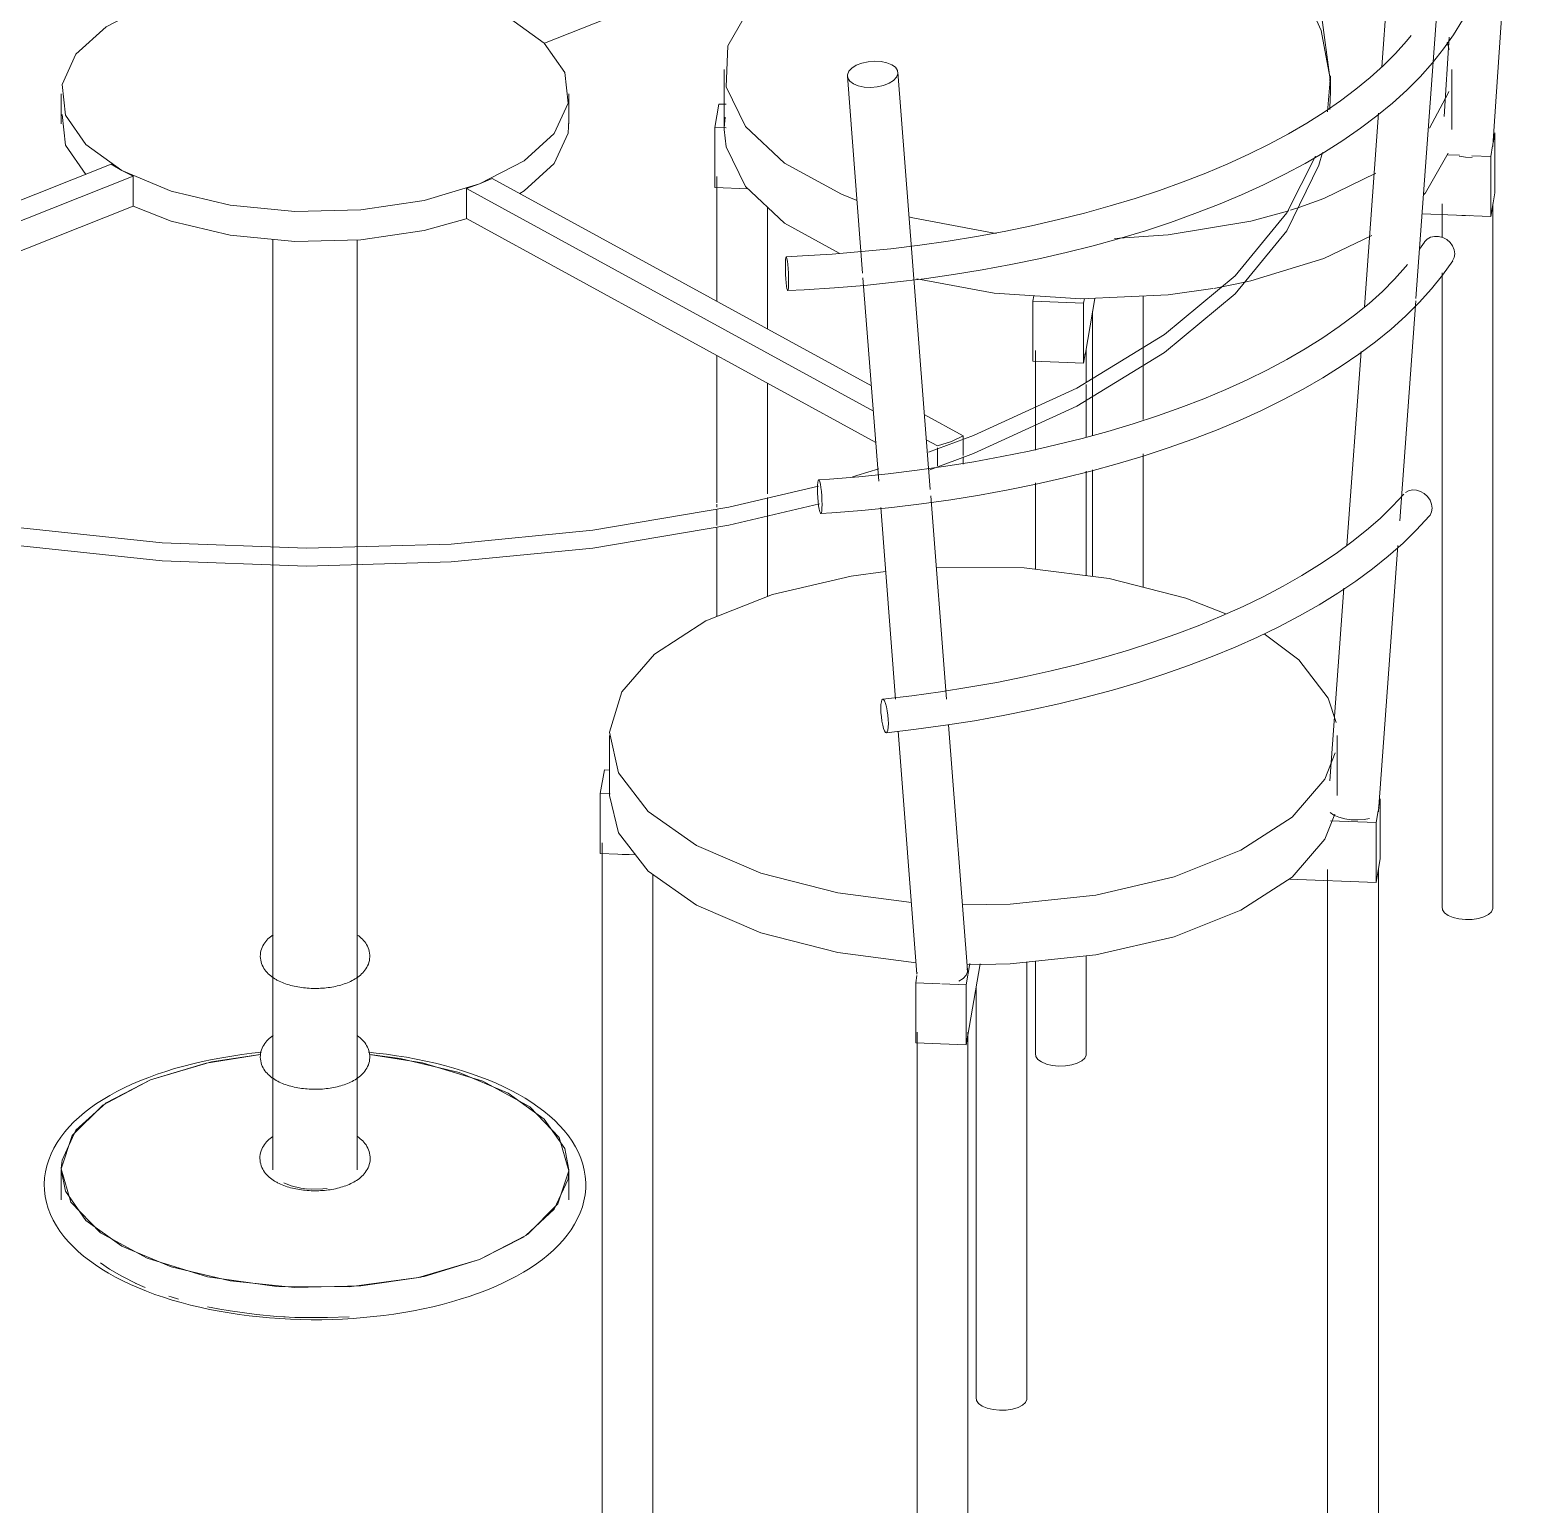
# Model space of a CAD drawing. Header units: millimetres. Extents: x -44545 to 51785, y -22696 to 32686.
# Drawn here: x -5696 to -4813, y 3033 to 3904 of the extents above; entities that cross this region are included whole.
import ezdxf

# ---------------------------------------------------------------- set-up
doc = ezdxf.new("R2010")
doc.units = ezdxf.units.MM
doc.layers.add('I-FURN-PNLS', color=30, linetype='Continuous', lineweight=9)

# ---------------------------------------------------------------- blocks, each defined once
blk = doc.blocks.new('Table Dining 4 Seater-Circular - 1200 mm dia-V82-3D Section 3')
at = {"layer": 'I-FURN-PNLS'}
for p, q in [((-4831.22, 3835.8), (-4813.39, 4104.35)), ((-5079.69, 4020), (-5391.78, 3896.35)), ((-4887.66, 4007.92), (-4896.83, 3882.39)), ((-4876.75, 3745.55), (-4857.74, 4005.74)), ((-4857.02, 3900.03), (-4860.13, 3853.15)), ((-4857.06, 3892.68), (-4858.36, 3896.92)), ((-5285.53, 3880.76), (-5285.53, 3845.35)), ((-5212.75, 3876.88), (-5203.73, 3760.62)), ((-5163.73, 3632.74), (-5182.84, 3879.2)), ((-4927.6, 3875.18), (-4927.53, 3873.99)), ((-4927.31, 3866.48), (-4927.31, 3877.1)), ((-4855.53, 3845.35), (-4855.53, 3880.76)), ((-5677.31, 3866.48), (-5677.31, 3848.77)), ((-5377.31, 3848.77), (-5377.31, 3866.48)), ((-4927.44, 3872.26), (-4927.31, 3866.62)), ((-5288.63, 3860.47), (-5291.02, 3846.57)), ((-5284.42, 3860.32), (-5288.63, 3860.47)), ((-5285.5, 3846.36), (-5284.94, 3852.64)), ((-4898.84, 3854.98), (-4907.19, 3740.58)), ((-5291.02, 3846.57), (-5284.42, 3846.32)), ((-5291.02, 3846.57), (-5291.02, 3811.16)), ((-4831.14, 3837.35), (-4830.1, 3843.4)), ((-4830.1, 3843.4), (-4830.1, 3807.99)), ((-4858.17, 3830.45), (-4851.08, 3830.18)), ((-4843.7, 3829.91), (-4832.49, 3829.49)), ((-4832.49, 3829.49), (-4831.41, 3835.79)), ((-4831.22, 3835.8), (-4831.26, 3835.43)), ((-5647.76, 3824.87), (-5965.34, 3699.05)), ((-4832.49, 3829.49), (-4832.49, 3794.08)), ((-5961.78, 3688.24), (-5634.79, 3817.78)), ((-5634.79, 3800.08), (-5634.79, 3817.78)), ((-5198.41, 3694.04), (-5422.63, 3816.49)), ((-5289.85, 3817.68), (-5289.85, 3743.98)), ((-4931.12, 3804.63), (-4900.44, 3819.59)), ((-5437.86, 3810.46), (-5197.25, 3679.06)), ((-5437.86, 3810.46), (-5437.86, 3792.75)), ((-5271.62, 3810.43), (-5291.02, 3811.16)), ((-4945.4, 3799.45), (-4931.12, 3804.63)), ((-4830.1, 3807.99), (-4831.31, 3800.91)), ((-5634.79, 3800.08), (-5956.68, 3672.55)), ((-5259.85, 3727.59), (-5259.85, 3799.49)), ((-4950.96, 3797.66), (-4945.4, 3799.45)), ((-4832.49, 3794.08), (-4873.11, 3795.59)), ((-4861.27, 3801.46), (-4861.27, 3781.67)), ((-4831.32, 3800.91), (-4832.49, 3794.08)), ((-4831.27, 3385.65), (-4831.27, 3801.46)), ((-5195.82, 3660.57), (-5437.86, 3792.75)), ((-5552.18, 3780.51), (-5552.18, 3588.14)), ((-5502.44, 3588.28), (-5502.44, 3780.1)), ((-4902.88, 3782.75), (-4931.12, 3769.22)), ((-4871.7, 3778.88), (-4874.64, 3774.73)), ((-4861.27, 3760.74), (-4861.27, 3385.65)), ((-5203.51, 3757.76), (-5194.19, 3637.56)), ((-4977.78, 3755.13), (-4996.09, 3751.54)), ((-5102.47, 3747.19), (-5103.04, 3743.91)), ((-5103.04, 3743.91), (-5073.13, 3742.79)), ((-5103.04, 3743.91), (-5103.04, 3708.5)), ((-5073.13, 3742.79), (-5072.66, 3745.55)), ((-5073.13, 3742.79), (-5073.13, 3707.38)), ((-5066.56, 3745.55), (-5072.1, 3713.37)), ((-5037.84, 3705.97), (-5037.84, 3747.11)), ((-4886.35, 3614.16), (-4876.85, 3744.2)), ((-5067.84, 3738.12), (-5067.84, 3687.65)), ((-5289.85, 3711.93), (-5289.85, 3624.8)), ((-5087.81, 3707.93), (-5103.04, 3708.5)), ((-5101.62, 3714.88), (-5101.62, 3670.77)), ((-5073.13, 3707.38), (-5087.79, 3707.93)), ((-5072.2, 3712.8), (-5073.13, 3707.38)), ((-5071.62, 3695.97), (-5071.62, 3714.88)), ((-4909.11, 3714.3), (-4917.49, 3599.66)), ((-5037.84, 3674.03), (-5037.84, 3705.97)), ((-5259.85, 3630.08), (-5259.85, 3695.54)), ((-5071.62, 3685.35), (-5071.62, 3694.82)), ((-5071.62, 3663.69), (-5071.62, 3685.35)), ((-5067.84, 3687.65), (-5067.84, 3664.66)), ((-5144.3, 3664.49), (-5167.26, 3677.03)), ((-5164.8, 3654.72), (-5138.26, 3664.64)), ((-5144.3, 3662.87), (-5144.3, 3664.49)), ((-5144.3, 3652.88), (-5144.3, 3662.57)), ((-5101.62, 3670.77), (-5101.62, 3655.98)), ((-5166.1, 3662.05), (-5159.53, 3658.46)), ((-5138.26, 3654.02), (-5163.92, 3644.41)), ((-5159.53, 3646.74), (-5159.53, 3657.36)), ((-5037.84, 3574.95), (-5037.84, 3653.8)), ((-5144.3, 3647.76), (-5144.3, 3651.95)), ((-5101.62, 3636.73), (-5101.62, 3585.54)), ((-5071.62, 3581.81), (-5071.62, 3643.48)), ((-5067.84, 3644.32), (-5067.84, 3581.34)), ((-5259.85, 3617.33), (-5259.85, 3627.95)), ((-5154.11, 3508.79), (-5163.44, 3629.05)), ((-5289.85, 3624.12), (-5289.85, 3622.29)), ((-5289.85, 3621.05), (-5289.85, 3611.38)), ((-5192.99, 3622.12), (-5184.2, 3508.77)), ((-5289.85, 3610.43), (-5289.85, 3557.68)), ((-5259.85, 3569.56), (-5259.85, 3617.33)), ((-4898.88, 3442.68), (-4887.41, 3599.72)), ((-5552.18, 3588.14), (-5552.18, 3230.87)), ((-5502.44, 3230.87), (-5502.44, 3588.28)), ((-4919.33, 3574.44), (-4927.64, 3460.69)), ((-5353.25, 3487.33), (-5353.25, 3451.92)), ((-5182.75, 3490), (-5171.61, 3346.42)), ((-5141.7, 3348.74), (-5152.94, 3493.67)), ((-4923.25, 3451.92), (-4923.25, 3487.33)), ((-5356.35, 3467.05), (-5358.75, 3453.14)), ((-5353.21, 3466.93), (-5356.35, 3467.05)), ((-5358.75, 3453.14), (-5353, 3452.92)), ((-5358.75, 3453.14), (-5358.75, 3417.73)), ((-4925.22, 3440.42), (-4927.35, 3441.91)), ((-4900.21, 3436.06), (-4899.05, 3442.81)), ((-4898.88, 3442.68), (-4898.92, 3442.39)), ((-4898.77, 3444.44), (-4897.82, 3449.97)), ((-4897.82, 3449.97), (-4897.82, 3414.56)), ((-4927.21, 3437.07), (-4900.21, 3436.06)), ((-4900.21, 3436.06), (-4900.21, 3400.65)), ((-5357.62, 3424), (-5357.62, 3008.19)), ((-5338.04, 3416.96), (-5358.75, 3417.73)), ((-4928.95, 3408.29), (-4928.95, 2992.48)), ((-4898.99, 3407.73), (-4900.21, 3400.65)), ((-4897.82, 3414.56), (-4898.99, 3407.73)), ((-4898.95, 2992.48), (-4898.95, 3408.29)), ((-5327.62, 3008.19), (-5327.62, 3405.14)), ((-4900.21, 3400.65), (-4951.67, 3402.57)), ((-5502.45, 3363.65), (-5502.52, 3364.54)), ((-5106.62, 3095.75), (-5106.62, 3353.47)), ((-5101.62, 3354), (-5101.62, 3299.07)), ((-5071.62, 3299.07), (-5071.62, 3357.15)), ((-5171.61, 3345.55), (-5172.36, 3341.21)), ((-5171.61, 3346.42), (-5171.58, 3347.33)), ((-5142.45, 3340.09), (-5140.29, 3352.65)), ((-5134.21, 3352.59), (-5142.45, 3304.68)), ((-5172.36, 3341.21), (-5157.89, 3340.67)), ((-5172.36, 3341.21), (-5172.36, 3305.8)), ((-5156.97, 3340.63), (-5142.45, 3340.09)), ((-5142.45, 3340.09), (-5142.45, 3304.68)), ((-5136.62, 3338.59), (-5136.62, 3095.75)), ((-5171.48, 3312.2), (-5171.48, 2896.39)), ((-5141.48, 2896.39), (-5141.48, 3312.2)), ((-5502.45, 3304.09), (-5502.52, 3304.98)), ((-5157.68, 3305.25), (-5172.36, 3305.8)), ((-5142.45, 3304.68), (-5157.67, 3305.25)), ((-5502.51, 3245.42), (-5502.44, 3244.53)), ((-5677.31, 3230.87), (-5677.31, 3213.17)), ((-5377.31, 3213.17), (-5377.31, 3230.87)), ((-5430.04, 3177.76), (-5402.76, 3191.99)), ((-5430.04, 3177.76), (-5403.8, 3191.28)), ((-5648.69, 3172.18), (-5654.18, 3175.95)), ((-5627.67, 3161.32), (-5633.62, 3163.95)), ((-5584.63, 3148.7), (-5590.78, 3149.95)), ((-5507.22, 3144.03), (-5520.04, 3143.48))]:
    blk.add_line(p, q, dxfattribs=at)
for points in [[(-4929.07, 3855.75, 0), (-4927.33, 3874.73, 0), (-4932.71, 3914.47, 0), (-4950.2, 3953.45, 0), (-4979.43, 3990.87, 0), (-5019.82, 4025.98, 0), (-5070.54, 4058.06, 0), (-5130.55, 4086.45, 0), (-5198.65, 4110.59, 0), (-5273.43, 4129.97, 0), (-5353.38, 4144.2, 0), (-5436.88, 4152.99, 0), (-5522.21, 4156.17, 0), (-5607.65, 4153.67, 0), (-5691.45, 4145.53, 0), (-5771.91, 4131.94, 0), (-5847.39, 4113.15, 0), (-5916.36, 4089.56, 0)], [(-5916.36, 4078.94, 0), (-5847.39, 4102.53, 0), (-5771.91, 4121.31, 0), (-5691.45, 4134.91, 0), (-5607.65, 4143.04, 0), (-5522.21, 4145.55, 0), (-5436.88, 4142.37, 0), (-5353.38, 4133.58, 0), (-5273.43, 4119.34, 0), (-5198.65, 4099.96, 0), (-5130.55, 4075.83, 0), (-5070.54, 4047.44, 0), (-5019.82, 4015.36, 0), (-4979.43, 3980.25, 0), (-4950.2, 3942.83, 0), (-4932.71, 3903.85, 0), (-4927.71, 3876.59, 0)], [(-5209.94, 3956.89, 0), (-5245.06, 3939.16, 0), (-5270.03, 3918.04, 0), (-5283.41, 3894.75, 0), (-5284.42, 3870.64, 0), (-5273, 3847.13, 0), (-5249.81, 3825.57, 0), (-5216.21, 3807.21, 0), (-5207.6, 3803.72, 0)], [(-5430.04, 3813.36, 0), (-5403.8, 3826.88, 0), (-5385.98, 3843.1, 0), (-5377.79, 3860.91, 0), (-5379.78, 3879.1, 0), (-5391.83, 3896.43, 0), (-5413.11, 3911.72, 0), (-5442.18, 3923.92, 0), (-5477.04, 3932.21, 0), (-5515.34, 3936.02, 0), (-5554.44, 3935.1, 0), (-5591.7, 3929.49, 0), (-5624.57, 3919.59, 0)], [(-5624.57, 3919.59, 0), (-5650.81, 3906.07, 0), (-5668.63, 3889.86, 0), (-5676.83, 3872.04, 0), (-5674.83, 3853.85, 0), (-5662.78, 3836.53, 0), (-5641.5, 3821.24, 0), (-5612.44, 3809.03, 0), (-5577.57, 3800.74, 0), (-5539.28, 3796.93, 0), (-5500.17, 3797.86, 0), (-5462.91, 3803.46, 0), (-5430.04, 3813.36, 0)], [(-4849.3, 3910, 0), (-4854.5, 3901.42, 0), (-4860.4, 3892.99, 0), (-4866.98, 3884.72, 0), (-4874.22, 3876.62, 0), (-4882.12, 3868.71, 0), (-4890.65, 3860.98, 0), (-4899.8, 3853.45, 0), (-4909.55, 3846.12, 0), (-4919.9, 3839, 0), (-4930.82, 3832.1, 0), (-4942.29, 3825.42, 0), (-4954.3, 3818.98, 0), (-4966.83, 3812.78, 0), (-4979.87, 3806.83, 0), (-4993.38, 3801.13, 0), (-5007.35, 3795.69, 0), (-5021.77, 3790.53, 0), (-5036.6, 3785.64, 0), (-5051.82, 3781.04, 0), (-5067.41, 3776.73, 0), (-5083.36, 3772.71, 0), (-5099.62, 3769, 0), (-5116.18, 3765.59, 0), (-5133.02, 3762.5, 0), (-5150.1, 3759.72, 0), (-5167.39, 3757.26, 0), (-5184.89, 3755.13, 0), (-5202.54, 3753.32, 0), (-5220.33, 3751.85, 0), (-5238.24, 3750.71, 0), (-5248, 3750.23, 0)], [(-4879.56, 3901.01, 0), (-4882.25, 3897.62, 0), (-4888.75, 3890.36, 0), (-4895.91, 3883.19, 0), (-4903.71, 3876.12, 0), (-4912.16, 3869.17, 0), (-4921.23, 3862.36, 0), (-4930.91, 3855.7, 0), (-4941.19, 3849.2, 0), (-4952.04, 3842.88, 0), (-4963.46, 3836.76, 0), (-4975.42, 3830.84, 0), (-4987.9, 3825.14, 0), (-5000.89, 3819.67, 0), (-5014.35, 3814.43, 0), (-5028.27, 3809.44, 0), (-5042.62, 3804.71, 0), (-5057.38, 3800.25, 0), (-5072.52, 3796.06, 0), (-5088.02, 3792.16, 0), (-5103.86, 3788.54, 0), (-5120.01, 3785.22, 0), (-5136.43, 3782.2, 0), (-5153.11, 3779.49, 0), (-5170.01, 3777.09, 0), (-5187.11, 3775, 0), (-5204.38, 3773.24, 0), (-5221.8, 3771.8, 0), (-5239.32, 3770.68, 0), (-5248.88, 3770.21, 0)], [(-5186.42, 3883.7, 0), (-5189.32, 3884.88, 0), (-5192.81, 3885.6, 0), (-5196.63, 3885.8, 0), (-5200.53, 3885.47, 0), (-5204.24, 3884.64, 0), (-5207.52, 3883.35, 0), (-5210.13, 3881.7, 0), (-5211.9, 3879.81, 0), (-5212.72, 3877.79, 0), (-5212.51, 3875.79, 0), (-5211.3, 3873.94, 0), (-5209.17, 3872.37, 0)], [(-5209.17, 3872.37, 0), (-5206.26, 3871.19, 0), (-5202.78, 3870.48, 0), (-5198.96, 3870.28, 0), (-5195.06, 3870.61, 0), (-5191.34, 3871.44, 0), (-5188.07, 3872.73, 0), (-5185.45, 3874.37, 0), (-5183.68, 3876.27, 0), (-5182.87, 3878.29, 0), (-5183.08, 3880.29, 0), (-5184.29, 3882.14, 0), (-5186.42, 3883.7, 0)], [(-4927.31, 3866.47, 0), (-4927.33, 3864.11, 0), (-4927.64, 3857.14, 0)], [(-4868.79, 3846.19, 0), (-4857.64, 3866.78, 0), (-4857.3, 3867.94, 0)], [(-5662.85, 3818.89, 0), (-5674.83, 3836.15, 0), (-5676.83, 3854.34, 0)], [(-5377.41, 3851.17, 0), (-5377.79, 3843.2, 0), (-5385.98, 3825.39, 0), (-5403.8, 3809.18, 0), (-5406.2, 3807.6, 0)], [(-5217.51, 3772.37, 0), (-5249.81, 3790.16, 0), (-5273, 3811.72, 0), (-5284.42, 3835.23, 0), (-5285.51, 3845.34, 0)], [(-4931.97, 3831.77, 0), (-4934.16, 3824.41, 0), (-4953.07, 3785.58, 0), (-4983.66, 3748.39, 0), (-5025.33, 3713.6, 0), (-5077.21, 3681.93, 0), (-5138.26, 3654.02, 0)], [(-4857.64, 3831.37, 0), (-4871.02, 3808.08, 0), (-4872, 3806.96, 0)], [(-5634.79, 3817.78, 0), (-5641.59, 3821.2, 0), (-5647.76, 3824.87, 0)], [(-5138.26, 3664.64, 0), (-5077.21, 3692.55, 0), (-5025.33, 3724.23, 0), (-4983.66, 3759.01, 0), (-4953.07, 3796.2, 0), (-4936.05, 3829.64, 0)], [(-4843.51, 3828.94, 0), (-4847.41, 3829.03, 0), (-4851.23, 3829.65, 0)], [(-5422.63, 3816.49, 0), (-5430.04, 3813.36, 0), (-5437.86, 3810.46, 0)], [(-5438.09, 3792.7, 0), (-5462.91, 3785.76, 0), (-5500.17, 3780.15, 0), (-5539.28, 3779.22, 0), (-5577.57, 3783.04, 0), (-5612.44, 3791.33, 0), (-5634.71, 3800.07, 0)], [(-5054.81, 3781.03, 0), (-5023.15, 3783.22, 0), (-4974.34, 3791.32, 0), (-4951.76, 3797.41, 0)], [(-4849.54, 3794.66, 0), (-4847.46, 3794.51, 0), (-4845.36, 3794.5, 0)], [(-5176.48, 3793.74, 0), (-5174.13, 3793.14, 0), (-5126.04, 3784.15, 0), (-5124.83, 3784, 0)], [(-4871.63, 3778.98, 0), (-4870.11, 3780.6, 0), (-4868.13, 3781.72, 0), (-4865.83, 3782.27, 0), (-4863.35, 3782.22, 0), (-4860.88, 3781.57, 0), (-4858.57, 3780.35, 0), (-4856.59, 3778.66, 0), (-4855.07, 3776.61, 0), (-4854.12, 3774.34, 0), (-4853.79, 3772, 0)], [(-5247.5, 3755.58, 0), (-5247.53, 3758.03, 0), (-5247.62, 3760.63, 0), (-5247.77, 3763.2, 0), (-5247.97, 3765.57, 0), (-5248.2, 3767.57, 0), (-5248.44, 3769.07, 0), (-5248.69, 3769.96, 0), (-5248.91, 3770.2, 0), (-5249.11, 3769.75, 0), (-5249.26, 3768.65, 0), (-5249.35, 3766.98, 0), (-5249.39, 3764.85, 0)], [(-4931.12, 3769.22, 0), (-4974.34, 3755.92, 0), (-4977.78, 3755.13, 0)], [(-4853.79, 3772, 0), (-4854.12, 3769.76, 0), (-4855.07, 3767.76, 0)], [(-5249.39, 3764.85, 0), (-5249.35, 3762.4, 0), (-5249.26, 3759.8, 0), (-5249.11, 3757.23, 0), (-5248.91, 3754.86, 0), (-5248.69, 3752.86, 0), (-5248.44, 3751.36, 0), (-5248.2, 3750.47, 0), (-5248, 3750.23, 0)], [(-4881.66, 3765.61, 0), (-4882.82, 3764.18, 0), (-4889.37, 3756.92, 0), (-4896.59, 3749.76, 0), (-4904.45, 3742.7, 0), (-4912.95, 3735.76, 0), (-4922.08, 3728.96, 0), (-4931.82, 3722.31, 0), (-4942.15, 3715.83, 0), (-4953.06, 3709.53, 0), (-4964.53, 3703.43, 0), (-4976.54, 3697.53, 0), (-4989.06, 3691.85, 0), (-5002.09, 3686.39, 0), (-5015.59, 3681.18, 0), (-5029.55, 3676.22, 0), (-5043.94, 3671.51, 0), (-5058.74, 3667.07, 0), (-5073.92, 3662.91, 0), (-5089.45, 3659.03, 0), (-5105.32, 3655.44, 0), (-5121.49, 3652.15, 0), (-5137.93, 3649.16, 0), (-5154.63, 3646.47, 0), (-5171.56, 3644.1, 0), (-5188.67, 3642.04, 0), (-5205.96, 3640.31, 0), (-5223.38, 3638.89, 0), (-5229.71, 3638.46, 0)], [(-4855.01, 3767.86, 0), (-4860.97, 3759.44, 0), (-4867.61, 3751.19, 0), (-4874.91, 3743.11, 0), (-4882.86, 3735.21, 0), (-4891.45, 3727.5, 0), (-4900.66, 3719.99, 0), (-4910.47, 3712.68, 0), (-4920.87, 3705.58, 0), (-4931.84, 3698.7, 0), (-4943.36, 3692.04, 0), (-4955.42, 3685.62, 0), (-4968, 3679.44, 0), (-4981.07, 3673.51, 0), (-4994.63, 3667.84, 0), (-5008.64, 3662.43, 0), (-5023.1, 3657.29, 0), (-5037.96, 3652.43, 0), (-5053.22, 3647.85, 0), (-5068.85, 3643.56, 0), (-5084.82, 3639.58, 0), (-5101.11, 3635.89, 0), (-5117.7, 3632.51, 0), (-5134.56, 3629.44, 0), (-5151.66, 3626.7, 0), (-5168.98, 3624.27, 0), (-5186.48, 3622.17, 0), (-5204.15, 3620.39, 0), (-5221.96, 3618.95, 0), (-5228.42, 3618.5, 0)], [(-5247.97, 3750.23, 0), (-5247.77, 3750.68, 0), (-5247.62, 3751.78, 0), (-5247.53, 3753.45, 0), (-5247.5, 3755.58, 0)], [(-4996.82, 3751.42, 0), (-5023.15, 3747.81, 0), (-5074.72, 3745.37, 0), (-5126.04, 3748.74, 0), (-5171.68, 3757.11, 0)], [(-5072.48, 3712.55, 0), (-5071.66, 3714.33, 0), (-5071.62, 3714.88, 0)], [(-5967.04, 3687.23, 0), (-5924.06, 3667.74, 0), (-5855.97, 3643.61, 0), (-5781.18, 3624.23, 0), (-5701.23, 3610, 0), (-5617.74, 3601.21, 0), (-5532.4, 3598.03, 0), (-5446.97, 3600.53, 0), (-5363.16, 3608.66, 0), (-5282.7, 3622.26, 0), (-5229.75, 3634.76, 0)], [(-5159.53, 3658.46, 0), (-5151.23, 3661.1, 0), (-5144.3, 3664.49, 0)], [(-5229.21, 3624.28, 0), (-5282.7, 3611.64, 0), (-5363.16, 3598.04, 0), (-5446.97, 3589.91, 0), (-5532.4, 3587.41, 0), (-5617.74, 3590.58, 0), (-5701.23, 3599.38, 0), (-5781.18, 3613.61, 0), (-5855.97, 3632.99, 0), (-5924.06, 3657.12, 0), (-5934.98, 3661.71, 0)], [(-5209.78, 3640.3, 0), (-5207.22, 3641.05, 0), (-5194.15, 3644.99, 0)], [(-5227.69, 3623.88, 0), (-5227.74, 3626.32, 0), (-5227.87, 3628.92, 0), (-5228.09, 3631.49, 0), (-5228.38, 3633.85, 0), (-5228.71, 3635.84, 0), (-5229.07, 3637.34, 0), (-5229.42, 3638.23, 0), (-5229.76, 3638.45, 0), (-5230.04, 3638, 0), (-5230.26, 3636.9, 0), (-5230.4, 3635.22, 0), (-5230.45, 3633.09, 0)], [(-5230.45, 3633.09, 0), (-5230.4, 3630.64, 0), (-5230.26, 3628.05, 0), (-5230.04, 3625.48, 0), (-5229.76, 3623.12, 0), (-5229.42, 3621.13, 0), (-5229.07, 3619.63, 0), (-5228.71, 3618.74, 0), (-5228.42, 3618.5, 0)], [(-4883.96, 3630.07, 0), (-4890.64, 3622.83, 0), (-4897.97, 3615.68, 0), (-4905.95, 3608.64, 0), (-4914.57, 3601.73, 0), (-4923.8, 3594.96, 0), (-4933.65, 3588.34, 0), (-4944.09, 3581.89, 0), (-4955.1, 3575.62, 0), (-4966.67, 3569.55, 0), (-4978.77, 3563.69, 0), (-4991.39, 3558.05, 0), (-5004.51, 3552.64, 0), (-5018.1, 3547.47, 0), (-5032.14, 3542.56, 0), (-5046.6, 3537.9, 0), (-5061.47, 3533.51, 0), (-5076.71, 3529.4, 0), (-5092.31, 3525.57, 0), (-5108.23, 3522.04, 0), (-5124.45, 3518.8, 0), (-5140.95, 3515.86, 0), (-5157.69, 3513.23, 0), (-5174.65, 3510.92, 0), (-5191.77, 3508.92, 0)], [(-4882.97, 3630.99, 0), (-4881.05, 3632.03, 0), (-4878.82, 3632.5, 0), (-4876.42, 3632.35, 0), (-4874.02, 3631.59, 0), (-4871.79, 3630.29, 0), (-4869.87, 3628.52, 0), (-4868.4, 3626.41, 0), (-4867.47, 3624.1, 0), (-4867.15, 3621.75, 0)], [(-5228.38, 3618.51, 0), (-5228.09, 3618.97, 0), (-5227.87, 3620.07, 0), (-5227.74, 3621.74, 0), (-5227.69, 3623.88, 0)], [(-4867.15, 3621.75, 0), (-4867.47, 3619.51, 0), (-4868.4, 3617.55, 0), (-4869.87, 3616, 0)], [(-4868.88, 3616.92, 0), (-4876.31, 3608.87, 0), (-4884.38, 3601.01, 0), (-4893.08, 3593.33, 0), (-4902.4, 3585.86, 0), (-4912.32, 3578.58, 0), (-4922.82, 3571.52, 0), (-4933.89, 3564.68, 0), (-4945.51, 3558.07, 0), (-4957.67, 3551.69, 0), (-4970.34, 3545.56, 0), (-4983.5, 3539.68, 0), (-4997.14, 3534.05, 0), (-5011.24, 3528.69, 0), (-5025.77, 3523.6, 0), (-5040.71, 3518.79, 0), (-5056.03, 3514.26, 0), (-5071.73, 3510.03, 0), (-5087.76, 3506.1, 0), (-5104.11, 3502.47, 0), (-5120.74, 3499.14, 0), (-5137.65, 3496.14, 0), (-5154.79, 3493.45, 0), (-5172.14, 3491.08, 0), (-5189.65, 3489.04, 0)], [(-5190.22, 3584.37, 0), (-5210.56, 3581.51, 0), (-5256.91, 3570.73, 0), (-5296.37, 3555.09, 0), (-5326.64, 3535.52, 0), (-5345.96, 3513.15, 0), (-5353.21, 3489.28, 0), (-5347.97, 3465.3, 0), (-5330.53, 3442.59, 0), (-5301.93, 3422.49, 0)], [(-4989.13, 3559.36, 0), (-5012.69, 3568.51, 0), (-5058.11, 3580.13, 0), (-5108.18, 3586.36, 0), (-5160, 3586.83, 0)], [(-4923.92, 3495.14, 0), (-4928.54, 3509.37, 0), (-4945.97, 3532.07, 0), (-4966.4, 3547.41, 0)], [(-5188.48, 3494.45, 0), (-5188.55, 3496.89, 0), (-5188.78, 3499.48, 0), (-5189.13, 3502.03, 0), (-5189.59, 3504.38, 0), (-5190.13, 3506.36, 0), (-5190.71, 3507.83, 0), (-5191.29, 3508.7, 0), (-5191.83, 3508.91, 0), (-5192.29, 3508.44, 0), (-5192.65, 3507.33, 0), (-5192.87, 3505.65, 0), (-5192.95, 3503.51, 0)], [(-5192.95, 3503.51, 0), (-5192.87, 3501.07, 0), (-5192.65, 3498.48, 0), (-5192.29, 3495.93, 0), (-5191.83, 3493.58, 0), (-5191.29, 3491.6, 0), (-5190.71, 3490.13, 0), (-5190.13, 3489.26, 0), (-5189.65, 3489.04, 0)], [(-5189.59, 3489.05, 0), (-5189.13, 3489.51, 0), (-5188.78, 3490.63, 0), (-5188.55, 3492.31, 0), (-5188.48, 3494.45, 0)], [(-5144.98, 3387.39, 0), (-5116.5, 3387.84, 0), (-5065.94, 3393.16, 0), (-5019.59, 3403.94, 0), (-4980.13, 3419.57, 0), (-4949.86, 3439.14, 0), (-4930.54, 3461.51, 0), (-4924.39, 3477.13, 0)], [(-5301.93, 3387.08, 0), (-5330.53, 3407.18, 0), (-5347.97, 3429.89, 0), (-5353.25, 3451.94, 0)], [(-4924.57, 3440.91, 0), (-4930.54, 3426.11, 0), (-4949.86, 3403.73, 0), (-4980.13, 3384.16, 0), (-5019.59, 3368.53, 0), (-5065.94, 3357.75, 0), (-5116.5, 3352.43, 0), (-5142.15, 3351.94, 0)], [(-4904.11, 3438.46, 0), (-4907.39, 3437.78, 0), (-4911.1, 3437.5, 0), (-4915.01, 3437.65, 0), (-4918.83, 3438.22, 0), (-4922.31, 3439.16, 0), (-4925.22, 3440.42, 0)], [(-5345.89, 3417.19, 0), (-5343.82, 3417.04, 0), (-5341.72, 3417.04, 0)], [(-5301.93, 3422.49, 0), (-5263.81, 3406.15, 0), (-5218.39, 3394.54, 0), (-5174.89, 3388.79, 0)], [(-5172.06, 3353.17, 0), (-5218.39, 3359.13, 0), (-5263.81, 3370.75, 0), (-5301.93, 3387.08, 0)], [(-4836.54, 3380.34, 0), (-4839.83, 3379.35, 0), (-4843.55, 3378.79, 0), (-4847.46, 3378.7, 0), (-4851.29, 3379.08, 0), (-4854.78, 3379.91, 0), (-4857.69, 3381.13, 0), (-4859.81, 3382.66, 0), (-4861.02, 3384.39, 0), (-4861.22, 3386.21, 0)], [(-4831.27, 3385.65, 0), (-4831.31, 3385.1, 0), (-4832.13, 3383.32, 0), (-4833.92, 3381.69, 0), (-4836.54, 3380.34, 0)], [(-5552.12, 3369.69, 0), (-5552.91, 3369.12, 0), (-5553.68, 3368.52, 0), (-5554.42, 3367.88, 0), (-5555.13, 3367.21, 0), (-5555.81, 3366.49, 0), (-5556.46, 3365.73, 0), (-5557.07, 3364.92, 0), (-5557.63, 3364.07, 0), (-5558.13, 3363.16, 0), (-5558.58, 3362.21, 0), (-5558.96, 3361.22, 0), (-5559.27, 3360.18, 0), (-5559.49, 3359.11, 0), (-5559.62, 3358.01, 0), (-5559.66, 3356.91, 0), (-5559.6, 3355.8, 0), (-5559.45, 3354.71, 0), (-5559.22, 3353.65, 0), (-5558.89, 3352.62, 0), (-5558.5, 3351.63, 0), (-5558.04, 3350.69, 0), (-5557.52, 3349.79, 0), (-5556.95, 3348.95, 0), (-5556.34, 3348.15, 0), (-5555.68, 3347.4, 0), (-5555, 3346.69, 0), (-5554.28, 3346.02, 0), (-5553.53, 3345.39, 0), (-5552.76, 3344.8, 0), (-5551.96, 3344.24, 0), (-5551.14, 3343.7, 0), (-5550.29, 3343.2, 0), (-5549.82, 3342.94, 0)], [(-5502.28, 3369.54, 0), (-5501.5, 3368.96, 0), (-5500.73, 3368.35, 0), (-5500, 3367.71, 0), (-5499.3, 3367.02, 0), (-5498.62, 3366.29, 0), (-5497.99, 3365.52, 0), (-5497.4, 3364.7, 0), (-5496.85, 3363.83, 0), (-5496.35, 3362.92, 0), (-5495.92, 3361.95, 0), (-5495.56, 3360.95, 0), (-5495.28, 3359.9, 0), (-5495.08, 3358.82, 0), (-5494.97, 3357.72, 0), (-5494.96, 3356.62, 0), (-5495.04, 3355.51, 0), (-5495.21, 3354.43, 0), (-5495.48, 3353.37, 0), (-5495.82, 3352.35, 0), (-5496.23, 3351.38, 0), (-5496.71, 3350.45, 0), (-5497.24, 3349.57, 0), (-5497.82, 3348.73, 0), (-5498.45, 3347.95, 0), (-5499.11, 3347.21, 0), (-5499.8, 3346.51, 0), (-5500.53, 3345.85, 0), (-5501.28, 3345.23, 0), (-5502.06, 3344.65, 0), (-5502.87, 3344.09, 0), (-5503.7, 3343.57, 0), (-5504.55, 3343.07, 0), (-5505.42, 3342.6, 0), (-5506.32, 3342.16, 0), (-5507.24, 3341.74, 0), (-5508.17, 3341.35, 0), (-5509.13, 3340.98, 0), (-5510.1, 3340.63, 0), (-5511.09, 3340.3, 0), (-5512.1, 3340, 0), (-5513.12, 3339.71, 0), (-5514.16, 3339.45, 0), (-5515.21, 3339.21, 0), (-5516.28, 3338.99, 0), (-5517.36, 3338.79, 0), (-5518.45, 3338.62, 0), (-5519.55, 3338.46, 0), (-5520.65, 3338.33, 0), (-5521.77, 3338.21, 0), (-5522.89, 3338.12, 0), (-5524.02, 3338.05, 0), (-5525.15, 3338, 0), (-5526.28, 3337.97, 0), (-5527.41, 3337.96, 0), (-5528.55, 3337.97, 0), (-5529.68, 3338, 0), (-5530.81, 3338.06, 0), (-5531.93, 3338.14, 0), (-5533.05, 3338.23, 0), (-5534.17, 3338.35, 0), (-5535.27, 3338.49, 0), (-5536.37, 3338.65, 0), (-5537.46, 3338.83, 0), (-5538.53, 3339.03, 0), (-5539.6, 3339.26, 0), (-5540.65, 3339.5, 0), (-5541.68, 3339.77, 0), (-5542.7, 3340.05, 0), (-5543.71, 3340.36, 0), (-5544.7, 3340.69, 0), (-5545.67, 3341.04, 0), (-5546.62, 3341.42, 0), (-5547.55, 3341.82, 0), (-5548.46, 3342.24, 0), (-5549.35, 3342.69, 0), (-5549.82, 3342.94, 0)], [(-5141.94, 3349.83, 0), (-5141.74, 3347.83, 0), (-5142.55, 3345.81, 0), (-5144.32, 3343.91, 0), (-5146.93, 3342.26, 0)], [(-5552.12, 3310.13, 0), (-5552.91, 3309.56, 0), (-5553.68, 3308.96, 0), (-5554.42, 3308.32, 0), (-5555.13, 3307.64, 0), (-5555.81, 3306.93, 0), (-5556.46, 3306.17, 0), (-5557.07, 3305.36, 0), (-5557.63, 3304.51, 0), (-5558.13, 3303.6, 0), (-5558.58, 3302.65, 0), (-5558.96, 3301.66, 0), (-5559.27, 3300.62, 0), (-5559.49, 3299.55, 0), (-5559.62, 3298.45, 0), (-5559.66, 3297.35, 0), (-5559.6, 3296.24, 0), (-5559.45, 3295.15, 0), (-5559.22, 3294.09, 0), (-5558.89, 3293.06, 0), (-5558.5, 3292.07, 0), (-5558.04, 3291.13, 0), (-5557.52, 3290.23, 0), (-5556.95, 3289.39, 0), (-5556.34, 3288.59, 0), (-5555.68, 3287.84, 0), (-5555, 3287.13, 0), (-5554.28, 3286.46, 0), (-5553.53, 3285.83, 0), (-5552.76, 3285.24, 0), (-5551.96, 3284.68, 0), (-5551.14, 3284.14, 0), (-5550.29, 3283.64, 0), (-5549.82, 3283.38, 0)], [(-5502.28, 3309.98, 0), (-5501.5, 3309.4, 0), (-5500.73, 3308.79, 0), (-5500, 3308.15, 0), (-5499.3, 3307.46, 0), (-5498.62, 3306.73, 0), (-5497.99, 3305.96, 0), (-5497.4, 3305.14, 0), (-5496.85, 3304.27, 0), (-5496.35, 3303.36, 0), (-5495.92, 3302.39, 0), (-5495.56, 3301.38, 0), (-5495.28, 3300.34, 0), (-5495.08, 3299.26, 0), (-5494.97, 3298.16, 0), (-5494.96, 3297.05, 0), (-5495.04, 3295.95, 0), (-5495.21, 3294.87, 0), (-5495.48, 3293.81, 0), (-5495.82, 3292.79, 0), (-5496.23, 3291.82, 0), (-5496.71, 3290.89, 0), (-5497.24, 3290.01, 0), (-5497.82, 3289.17, 0), (-5498.45, 3288.39, 0), (-5499.11, 3287.65, 0), (-5499.8, 3286.95, 0), (-5500.53, 3286.29, 0), (-5501.28, 3285.67, 0), (-5502.06, 3285.09, 0), (-5502.87, 3284.53, 0), (-5503.7, 3284.01, 0), (-5504.55, 3283.51, 0), (-5505.42, 3283.04, 0), (-5506.32, 3282.6, 0), (-5507.24, 3282.18, 0), (-5508.17, 3281.79, 0), (-5509.13, 3281.42, 0), (-5510.1, 3281.07, 0), (-5511.09, 3280.74, 0), (-5512.1, 3280.44, 0), (-5513.12, 3280.15, 0), (-5514.16, 3279.89, 0), (-5515.21, 3279.65, 0), (-5516.28, 3279.43, 0), (-5517.36, 3279.23, 0), (-5518.45, 3279.06, 0), (-5519.55, 3278.9, 0), (-5520.65, 3278.77, 0), (-5521.77, 3278.65, 0), (-5522.89, 3278.56, 0), (-5524.02, 3278.49, 0), (-5525.15, 3278.44, 0), (-5526.28, 3278.41, 0), (-5527.41, 3278.4, 0), (-5528.55, 3278.41, 0), (-5529.68, 3278.44, 0), (-5530.81, 3278.5, 0), (-5531.93, 3278.57, 0), (-5533.05, 3278.67, 0), (-5534.17, 3278.79, 0), (-5535.27, 3278.93, 0), (-5536.37, 3279.09, 0), (-5537.46, 3279.27, 0), (-5538.53, 3279.47, 0), (-5539.6, 3279.69, 0), (-5540.65, 3279.94, 0), (-5541.68, 3280.2, 0), (-5542.7, 3280.49, 0), (-5543.71, 3280.8, 0), (-5544.7, 3281.13, 0), (-5545.67, 3281.48, 0), (-5546.62, 3281.86, 0), (-5547.55, 3282.26, 0), (-5548.46, 3282.68, 0), (-5549.35, 3283.13, 0), (-5549.82, 3283.38, 0)], [(-5558.88, 3300.28, 0), (-5564.68, 3299.66, 0), (-5570.67, 3298.91, 0), (-5576.59, 3298.04, 0), (-5582.44, 3297.07, 0), (-5588.21, 3295.99, 0), (-5593.89, 3294.79, 0), (-5599.47, 3293.5, 0), (-5604.94, 3292.09, 0), (-5610.3, 3290.58, 0), (-5615.54, 3288.97, 0), (-5620.65, 3287.26, 0), (-5625.63, 3285.45, 0), (-5628.25, 3284.43, 0)], [(-5559.47, 3299.02, 0), (-5591.7, 3293.89, 0), (-5624.57, 3283.99, 0)], [(-5559.77, 3298.99, 0), (-5588.46, 3294.58, 0), (-5624.57, 3283.99, 0)], [(-5426.36, 3159.61, 0), (-5421.61, 3161.57, 0), (-5417.01, 3163.63, 0), (-5412.57, 3165.77, 0), (-5408.3, 3168.02, 0), (-5404.2, 3170.35, 0), (-5400.27, 3172.78, 0), (-5396.53, 3175.29, 0), (-5392.98, 3177.9, 0), (-5389.62, 3180.59, 0), (-5386.46, 3183.38, 0), (-5383.5, 3186.26, 0), (-5380.77, 3189.23, 0), (-5378.25, 3192.29, 0), (-5375.96, 3195.44, 0), (-5373.92, 3198.69, 0), (-5372.13, 3202.02, 0), (-5370.6, 3205.43, 0), (-5369.35, 3208.92, 0), (-5368.39, 3212.47, 0), (-5367.72, 3216.08, 0), (-5367.37, 3219.71, 0), (-5367.33, 3223.36, 0), (-5367.6, 3227.01, 0), (-5368.18, 3230.62, 0), (-5369.06, 3234.19, 0), (-5370.24, 3237.7, 0), (-5371.7, 3241.13, 0), (-5373.42, 3244.49, 0), (-5375.4, 3247.75, 0), (-5377.62, 3250.93, 0), (-5380.08, 3254.01, 0), (-5382.76, 3257.01, 0), (-5385.66, 3259.91, 0), (-5388.76, 3262.72, 0), (-5392.07, 3265.44, 0), (-5395.57, 3268.07, 0), (-5399.26, 3270.61, 0), (-5403.14, 3273.06, 0), (-5407.2, 3275.42, 0), (-5411.43, 3277.68, 0), (-5415.82, 3279.86, 0), (-5420.38, 3281.94, 0), (-5425.09, 3283.92, 0), (-5429.95, 3285.81, 0), (-5434.95, 3287.6, 0), (-5440.09, 3289.3, 0), (-5445.35, 3290.89, 0), (-5450.73, 3292.37, 0), (-5456.23, 3293.76, 0), (-5461.83, 3295.04, 0), (-5467.53, 3296.21, 0), (-5473.31, 3297.27, 0), (-5479.17, 3298.22, 0), (-5485.11, 3299.06, 0), (-5491.11, 3299.8, 0), (-5495.79, 3300.27, 0)], [(-5401.81, 3192.66, 0), (-5383.75, 3210.65, 0), (-5377.31, 3230.28, 0), (-5383.03, 3249.96, 0), (-5400.43, 3268.1, 0), (-5428.12, 3283.21, 0), (-5463.84, 3294.09, 0), (-5495.04, 3299.01, 0)], [(-5377.32, 3230.86, 0), (-5379.78, 3243.5, 0), (-5391.83, 3260.83, 0), (-5413.11, 3276.11, 0), (-5442.18, 3288.32, 0), (-5477.04, 3296.61, 0), (-5495.03, 3299, 0)], [(-5076.89, 3293.76, 0), (-5080.18, 3292.77, 0), (-5083.9, 3292.21, 0), (-5087.81, 3292.12, 0), (-5091.64, 3292.5, 0), (-5095.13, 3293.33, 0), (-5098.04, 3294.55, 0), (-5100.16, 3296.08, 0), (-5101.37, 3297.81, 0), (-5101.57, 3299.63, 0)], [(-5071.62, 3299.07, 0), (-5071.66, 3298.52, 0), (-5072.48, 3296.74, 0), (-5074.27, 3295.11, 0), (-5076.89, 3293.76, 0)], [(-5426.36, 3159.61, 0), (-5431.26, 3157.75, 0), (-5436.3, 3155.98, 0), (-5441.47, 3154.32, 0), (-5446.76, 3152.75, 0), (-5452.18, 3151.29, 0), (-5457.7, 3149.94, 0), (-5463.33, 3148.69, 0), (-5469.05, 3147.55, 0), (-5474.86, 3146.51, 0), (-5480.74, 3145.59, 0), (-5486.69, 3144.78, 0), (-5492.71, 3144.07, 0), (-5498.77, 3143.49, 0), (-5504.88, 3143.01, 0), (-5511.02, 3142.65, 0), (-5517.18, 3142.41, 0), (-5523.36, 3142.28, 0), (-5529.55, 3142.26, 0), (-5535.73, 3142.36, 0), (-5541.9, 3142.57, 0), (-5548.05, 3142.9, 0), (-5554.17, 3143.34, 0), (-5560.24, 3143.9, 0), (-5566.27, 3144.57, 0), (-5572.24, 3145.35, 0), (-5578.15, 3146.25, 0), (-5583.98, 3147.25, 0), (-5589.72, 3148.36, 0), (-5595.37, 3149.58, 0), (-5600.93, 3150.91, 0), (-5606.37, 3152.34, 0), (-5611.7, 3153.88, 0), (-5616.91, 3155.51, 0), (-5621.98, 3157.25, 0), (-5626.92, 3159.09, 0), (-5631.71, 3161.02, 0), (-5636.35, 3163.05, 0), (-5640.84, 3165.17, 0), (-5645.16, 3167.39, 0), (-5649.31, 3169.7, 0), (-5653.28, 3172.1, 0), (-5657.07, 3174.59, 0), (-5660.68, 3177.17, 0), (-5664.09, 3179.84, 0), (-5667.31, 3182.61, 0), (-5670.32, 3185.46, 0), (-5673.12, 3188.4, 0), (-5675.69, 3191.44, 0), (-5678.04, 3194.57, 0), (-5680.16, 3197.78, 0), (-5682.02, 3201.09, 0), (-5683.62, 3204.48, 0), (-5684.95, 3207.95, 0), (-5685.99, 3211.49, 0), (-5686.74, 3215.08, 0), (-5687.18, 3218.71, 0), (-5687.31, 3222.36, 0), (-5687.12, 3226.01, 0), (-5686.62, 3229.63, 0), (-5685.82, 3233.21, 0), (-5684.72, 3236.74, 0), (-5683.34, 3240.2, 0), (-5681.69, 3243.57, 0), (-5679.78, 3246.86, 0), (-5677.63, 3250.06, 0), (-5675.23, 3253.18, 0), (-5672.61, 3256.19, 0), (-5669.78, 3259.12, 0), (-5666.73, 3261.96, 0), (-5663.48, 3264.7, 0), (-5660.03, 3267.36, 0), (-5656.38, 3269.92, 0), (-5652.56, 3272.39, 0), (-5648.55, 3274.78, 0), (-5644.37, 3277.07, 0), (-5640.02, 3279.27, 0), (-5635.51, 3281.38, 0), (-5630.84, 3283.39, 0), (-5628.25, 3284.43, 0)], [(-5624.57, 3283.99, 0), (-5652.8, 3269.09, 0), (-5670.87, 3251.1, 0), (-5677.3, 3231.47, 0), (-5671.58, 3211.79, 0), (-5654.18, 3193.65, 0), (-5626.5, 3178.54, 0), (-5590.78, 3167.66, 0), (-5549.91, 3161.9, 0), (-5507.22, 3161.73, 0), (-5466.16, 3167.17, 0), (-5430.04, 3177.76, 0)], [(-5624.57, 3283.99, 0), (-5650.81, 3270.47, 0), (-5668.63, 3254.25, 0), (-5676.83, 3236.44, 0), (-5677.29, 3231.7, 0)], [(-5552.25, 3250.56, 0), (-5553.05, 3249.98, 0), (-5553.83, 3249.38, 0), (-5554.58, 3248.73, 0), (-5555.3, 3248.05, 0), (-5555.99, 3247.32, 0), (-5556.64, 3246.55, 0), (-5557.25, 3245.73, 0), (-5557.82, 3244.87, 0), (-5558.34, 3243.95, 0), (-5558.79, 3242.98, 0), (-5559.18, 3241.97, 0), (-5559.49, 3240.92, 0), (-5559.72, 3239.83, 0), (-5559.85, 3238.72, 0), (-5559.89, 3237.59, 0), (-5559.83, 3236.47, 0), (-5559.68, 3235.36, 0), (-5559.44, 3234.28, 0), (-5559.11, 3233.23, 0), (-5558.71, 3232.23, 0), (-5558.24, 3231.27, 0), (-5557.71, 3230.36, 0), (-5557.14, 3229.51, 0), (-5556.52, 3228.7, 0), (-5555.85, 3227.94, 0), (-5555.16, 3227.22, 0), (-5554.43, 3226.54, 0), (-5553.68, 3225.91, 0), (-5552.9, 3225.31, 0), (-5552.09, 3224.74, 0), (-5551.26, 3224.2, 0), (-5550.41, 3223.69, 0), (-5549.94, 3223.43, 0)], [(-5502.15, 3250.41, 0), (-5501.35, 3249.83, 0), (-5500.59, 3249.21, 0), (-5499.84, 3248.55, 0), (-5499.13, 3247.86, 0), (-5498.45, 3247.12, 0), (-5497.81, 3246.34, 0), (-5497.2, 3245.51, 0), (-5496.65, 3244.63, 0), (-5496.15, 3243.7, 0), (-5495.71, 3242.72, 0), (-5495.34, 3241.7, 0), (-5495.06, 3240.63, 0), (-5494.85, 3239.54, 0), (-5494.74, 3238.42, 0), (-5494.73, 3237.29, 0), (-5494.81, 3236.17, 0), (-5494.99, 3235.07, 0), (-5495.26, 3234, 0), (-5495.6, 3232.96, 0), (-5496.02, 3231.97, 0), (-5496.51, 3231.03, 0), (-5497.05, 3230.13, 0), (-5497.64, 3229.29, 0), (-5498.27, 3228.49, 0), (-5498.94, 3227.74, 0), (-5499.64, 3227.04, 0), (-5500.38, 3226.37, 0), (-5501.14, 3225.74, 0), (-5501.93, 3225.15, 0), (-5502.74, 3224.59, 0), (-5503.58, 3224.06, 0), (-5504.44, 3223.56, 0), (-5505.32, 3223.09, 0), (-5506.22, 3222.65, 0), (-5507.14, 3222.23, 0), (-5508.08, 3221.83, 0), (-5509.04, 3221.45, 0), (-5510.02, 3221.1, 0), (-5511.02, 3220.78, 0), (-5512.03, 3220.47, 0), (-5513.06, 3220.19, 0), (-5514.1, 3219.92, 0), (-5515.16, 3219.68, 0), (-5516.23, 3219.46, 0), (-5517.32, 3219.26, 0), (-5518.41, 3219.08, 0), (-5519.51, 3218.93, 0), (-5520.63, 3218.79, 0), (-5521.75, 3218.68, 0), (-5522.87, 3218.58, 0), (-5524, 3218.51, 0), (-5525.14, 3218.46, 0), (-5526.27, 3218.43, 0), (-5527.41, 3218.42, 0), (-5528.55, 3218.43, 0), (-5529.69, 3218.47, 0), (-5530.82, 3218.52, 0), (-5531.95, 3218.6, 0), (-5533.08, 3218.7, 0), (-5534.19, 3218.81, 0), (-5535.3, 3218.95, 0), (-5536.41, 3219.11, 0), (-5537.5, 3219.3, 0), (-5538.58, 3219.5, 0), (-5539.65, 3219.72, 0), (-5540.7, 3219.97, 0), (-5541.74, 3220.24, 0), (-5542.77, 3220.52, 0), (-5543.78, 3220.83, 0), (-5544.77, 3221.17, 0), (-5545.75, 3221.52, 0), (-5546.71, 3221.9, 0), (-5547.64, 3222.3, 0), (-5548.56, 3222.73, 0), (-5549.46, 3223.18, 0), (-5549.94, 3223.43, 0)], [(-5677.29, 3230.89, 0), (-5674.83, 3218.25, 0), (-5662.78, 3200.92, 0), (-5641.5, 3185.63, 0), (-5612.44, 3173.43, 0), (-5577.57, 3165.14, 0), (-5539.28, 3161.33, 0), (-5500.17, 3162.26, 0), (-5464.61, 3167.49, 0)], [(-5532.95, 3219.61, 0), (-5535.64, 3219.98, 0), (-5541.42, 3221.35, 0), (-5545.79, 3223.14, 0)], [(-5402.75, 3192, 0), (-5385.98, 3207.5, 0), (-5377.79, 3225.31, 0), (-5377.35, 3229.38, 0)], [(-5520.13, 3219.8, 0), (-5522.81, 3219.5, 0), (-5529.29, 3219.34, 0), (-5532.47, 3219.56, 0)], [(-5464.22, 3167.58, 0), (-5462.91, 3167.86, 0), (-5430.04, 3177.76, 0)], [(-5632.54, 3163.46, 0), (-5641.5, 3167.93, 0), (-5648.72, 3172.21, 0)], [(-5608.04, 3154.37, 0), (-5612.44, 3155.72, 0), (-5613.74, 3156.15, 0)], [(-5561.91, 3145.29, 0), (-5577.57, 3147.43, 0), (-5584.68, 3148.71, 0)], [(-5544.88, 3143.88, 0), (-5549.91, 3144.2, 0), (-5561.96, 3145.29, 0)], [(-5519.99, 3143.49, 0), (-5539.28, 3143.62, 0), (-5545.8, 3143.93, 0)], [(-5133.04, 3091.22, 0), (-5135.16, 3092.75, 0), (-5136.37, 3094.48, 0), (-5136.57, 3096.3, 0)], [(-5106.62, 3095.74, 0), (-5106.66, 3095.19, 0), (-5107.48, 3093.41, 0), (-5109.27, 3091.79, 0), (-5111.89, 3090.43, 0), (-5115.18, 3089.44, 0), (-5118.9, 3088.88, 0), (-5122.81, 3088.79, 0), (-5126.64, 3089.17, 0), (-5130.13, 3090, 0), (-5133.04, 3091.22, 0)]]:
    blk.add_polyline3d(points, dxfattribs=at)

msp = doc.modelspace()

# ---------------------------------------------------------------- block references
at = {"layer": 'I-FURN-PNLS'}
msp.add_blockref('Table Dining 4 Seater-Circular - 1200 mm dia-V82-3D Section 3', (0, 0), dxfattribs=at)

doc.saveas('drawing.dxf')
